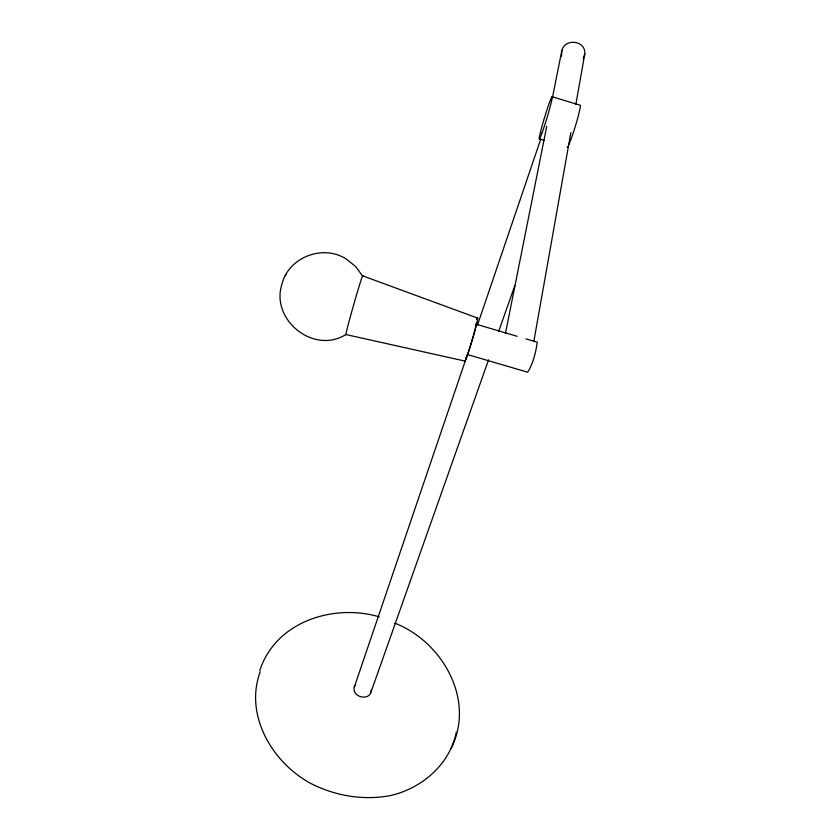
<?xml version="1.0" encoding="UTF-8"?>
<svg xmlns="http://www.w3.org/2000/svg" width="840" height="840" viewBox="0 0 840 840"><rect width="100%" height="100%" fill="white"/><g stroke="black" fill="none" stroke-linecap="round" stroke-linejoin="round"><path stroke-width="1.26" d="M467.313 354.921L354.239 687.288C351.781 697.778 371.165 701.537 371.165 690.081M362.281 275.604L355.509 266.406L346.227 259.024C323.001 243.989 288.582 257.187 281.946 284.109L281.904 284.235C270.48 319.326 312.879 354.354 345.177 334.95M533.873 341.187L570.843 132.605M575.862 104.286L584.766 54.065C586.173 40.666 565.288 37.737 561.876 50.316L552.384 97.944M561.876 50.316L561.498 56.333M505.439 333.491L546.746 126.263M584.766 54.065L583.223 58.905M477.445 325.164L540.74 139.136M456.288 732.28C449.736 764.558 422.058 788.12 390.8 795.512C363.143 800.793 334.698 795.879 309.813 782.933C271.814 761.87 244.272 714.767 260.232 671.706M450.986 748.692C475.829 700.098 442.365 641.624 394.779 623.123M371.007 692.034L488.576 359.825M498.635 331.422L514.805 285.726M285.317 275.772L285.905 274.355M354.239 687.288L354.984 685.503M259.77 670.667C275.436 621.789 333.207 603.278 379.27 616.854M345.87 334.541L464.982 361.084M467.87 354.669L527.688 372.215C532.99 363.741 535.878 352.38 537.222 342.195L525.945 338.877M475.818 324.135L517.167 336.294M539.312 138.894L544.152 140.353M552.111 96.747L580.146 105.2A22.008 1.596 -72.8 0 1 576.849 121.18A22.008 1.596 -72.8 0 1 568.764 144.774M362.586 275.814L477.666 318.119M476.637 319.463A22.554 1.176 -73.6 0 1 473.099 337.218A22.554 1.176 -73.6 0 1 464.73 360.875M346.112 334.383A30.723 0.724 -74.1 0 1 353.556 305.204A30.723 0.724 -74.1 0 1 362.744 275.951M476.616 322.507A19.331 1.008 -73.6 0 1 471.387 342.416A19.331 1.008 -73.6 0 1 465.864 358.008M567.756 146.716A22.008 1.596 -72.8 0 1 567.158 147.252M542.105 132.762A22.029 1.218 -73.1 0 0 552.226 97.482A22.029 1.218 -73.1 0 0 542.861 123.239A22.029 1.218 -73.1 0 0 542.105 132.762"/></g></svg>
